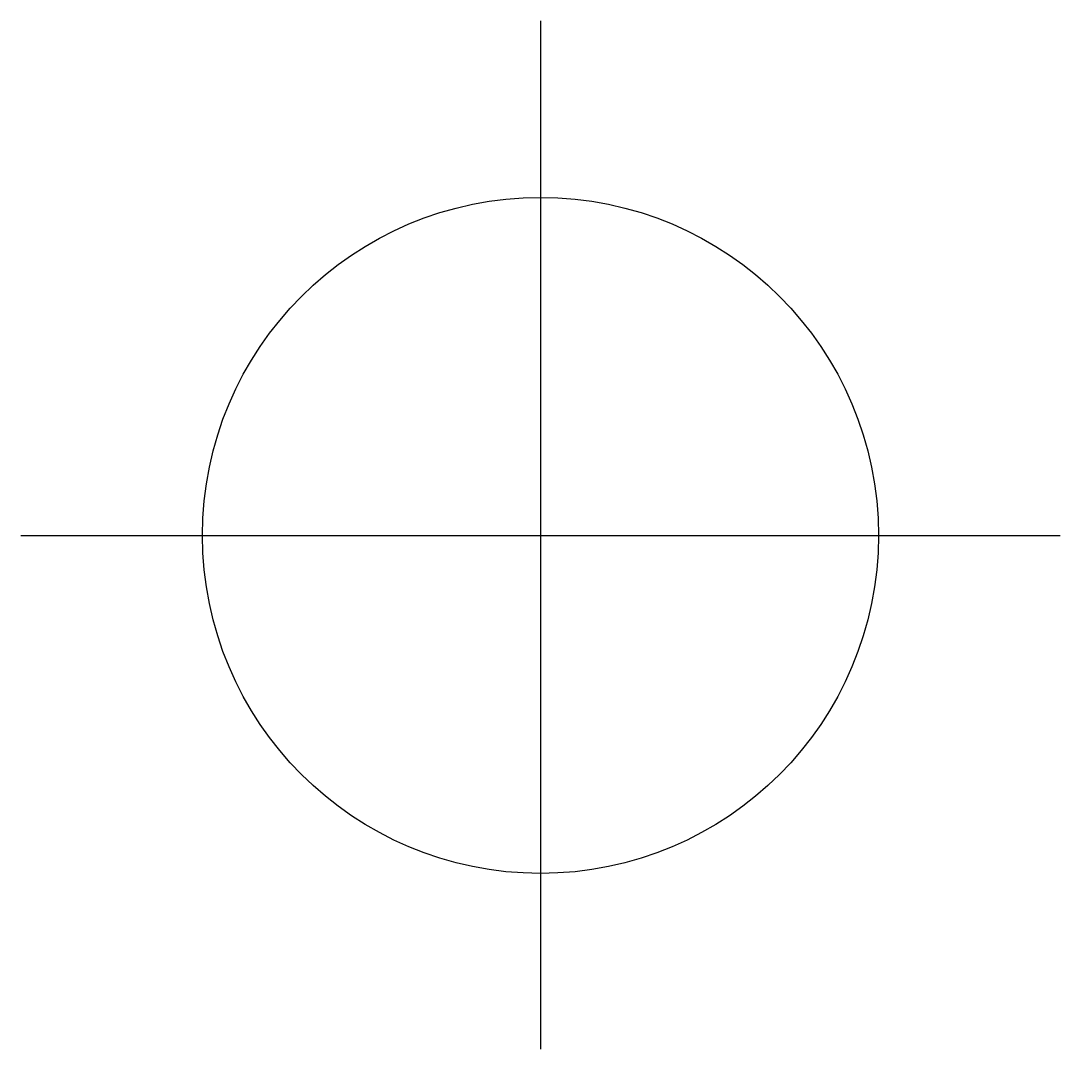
# Model space of a CAD drawing. Header units: millimetres. Extents: x -2887.291 to -2887.137, y 1174.154 to 1174.306.
import ezdxf

# ---------------------------------------------------------------- set-up
doc = ezdxf.new("R2010")
doc.units = ezdxf.units.MM
doc.header["$LTSCALE"] = 10
doc.layers.add('Hds_símbolos', color=2, linetype='Continuous')

msp = doc.modelspace()

# ---------------------------------------------------------------- linework, layer by layer
at = {"layer": 'Hds_símbolos', "color": 1}
for p, q in [((-2887.214, 1174.30602), (-2887.214, 1174.15389)), ((-2887.29088, 1174.22989), (-2887.13712, 1174.22989))]:
    msp.add_line(p, q, dxfattribs=at)
at = {"layer": 'Hds_símbolos'}
msp.add_circle((-2887.214, 1174.22989), 0.05, dxfattribs=at)

doc.saveas('drawing.dxf')
